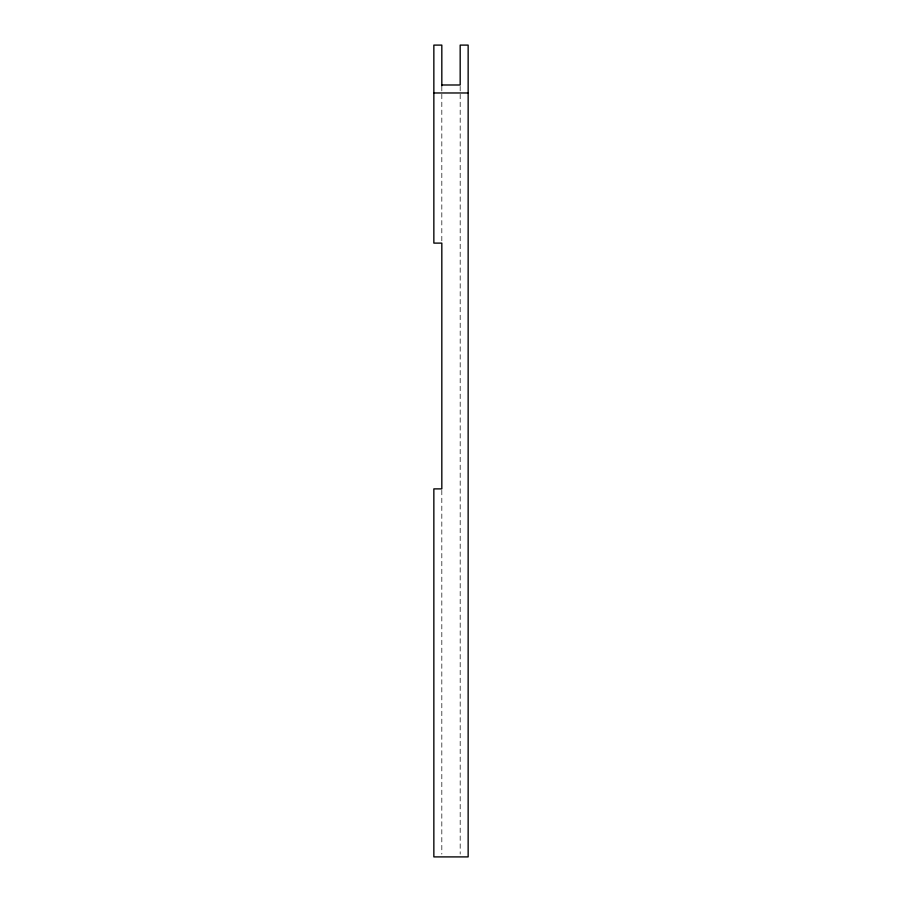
<?xml version="1.0" encoding="UTF-8"?>
<svg xmlns="http://www.w3.org/2000/svg" width="902" height="902" viewBox="0 0 902 902"><rect width="100%" height="100%" fill="white"/><g stroke="black" fill="none" stroke-linecap="round" stroke-linejoin="round"><path stroke-width="0.68" stroke-dasharray="4.51 3.38" d="M460.178 86.4L460.178 854.081M441.822 86.389L441.822 241.713M441.822 490.293L441.822 854.093"/><path stroke-width="1.35" d="M441.822 84.991L460.178 84.991L460.178 45.1L468.149 45.1L468.149 856.9L433.851 856.9L433.851 488.884L441.822 488.884L441.822 243.112L433.851 243.112L433.851 45.1L441.822 45.1L441.822 85.825M433.851 92.974L468.149 92.974"/></g></svg>
